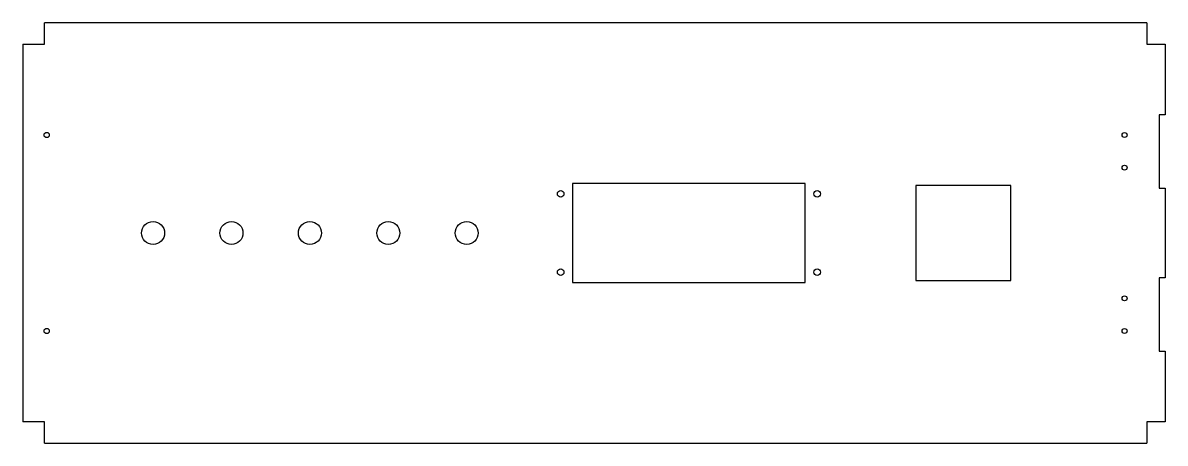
# Model space of a CAD drawing. Header units: inches. Extents: x -22 to 21.7, y -8 to 8.
import ezdxf

# ---------------------------------------------------------------- set-up
doc = ezdxf.new("R2010")
doc.units = ezdxf.units.IN
doc.header["$MEASUREMENT"] = 0

msp = doc.modelspace()

# ---------------------------------------------------------------- linework, layer by layer
at = {"color": 7, "linetype": 'Continuous', "lineweight": 25}
for p, q in [((-21.155, 7.22), (-21.155, 8.042)), ((21.025, 8.042), (-21.155, 8.042)), ((21.025, 8.042), (21.025, 7.22)), ((-21.977, 7.22), (-21.977, -7.22)), ((-21.977, 7.22), (-21.155, 7.22)), ((21.025, 7.22), (21.727, 7.22)), ((21.727, 7.22), (21.727, 4.52)), ((21.727, 4.52), (21.497, 4.52)), ((21.497, 4.52), (21.497, 1.72)), ((-0.945, 1.9), (-0.945, -1.9)), ((7.955, 1.9), (-0.945, 1.9)), ((7.955, -1.9), (7.955, 1.9)), ((12.19, 1.815), (12.19, -1.815)), ((15.82, 1.815), (12.19, 1.815)), ((15.82, -1.815), (15.82, 1.815)), ((21.497, 1.72), (21.727, 1.72)), ((21.727, 1.72), (21.727, -1.72)), ((21.727, -1.72), (21.497, -1.72)), ((21.497, -1.72), (21.497, -4.52)), ((-0.945, -1.9), (7.955, -1.9)), ((12.19, -1.815), (15.82, -1.815)), ((21.497, -4.52), (21.727, -4.52)), ((21.727, -4.52), (21.727, -7.22)), ((-21.155, -7.22), (-21.977, -7.22)), ((-21.155, -8.042), (-21.155, -7.22)), ((21.025, -7.22), (21.025, -8.042)), ((21.727, -7.22), (21.025, -7.22)), ((-21.155, -8.042), (21.025, -8.042))]:
    msp.add_line(p, q, dxfattribs=at)
for centre, radius in [((-21.065, 3.75), 0.1), ((20.175, 3.75), 0.095), ((20.175, 2.5), 0.095), ((-1.4, 1.5), 0.125), ((8.41, 1.5), 0.125), ((-16.995, 0), 0.44), ((-13.995, 0), 0.44), ((-10.995, 0), 0.44), ((-7.995, 0), 0.44), ((-4.995, 0), 0.44), ((-1.4, -1.5), 0.125), ((8.41, -1.5), 0.125), ((20.175, -2.5), 0.095), ((-21.065, -3.75), 0.1), ((20.175, -3.75), 0.095)]:
    msp.add_circle(centre, radius, dxfattribs=at)

doc.saveas('drawing.dxf')
